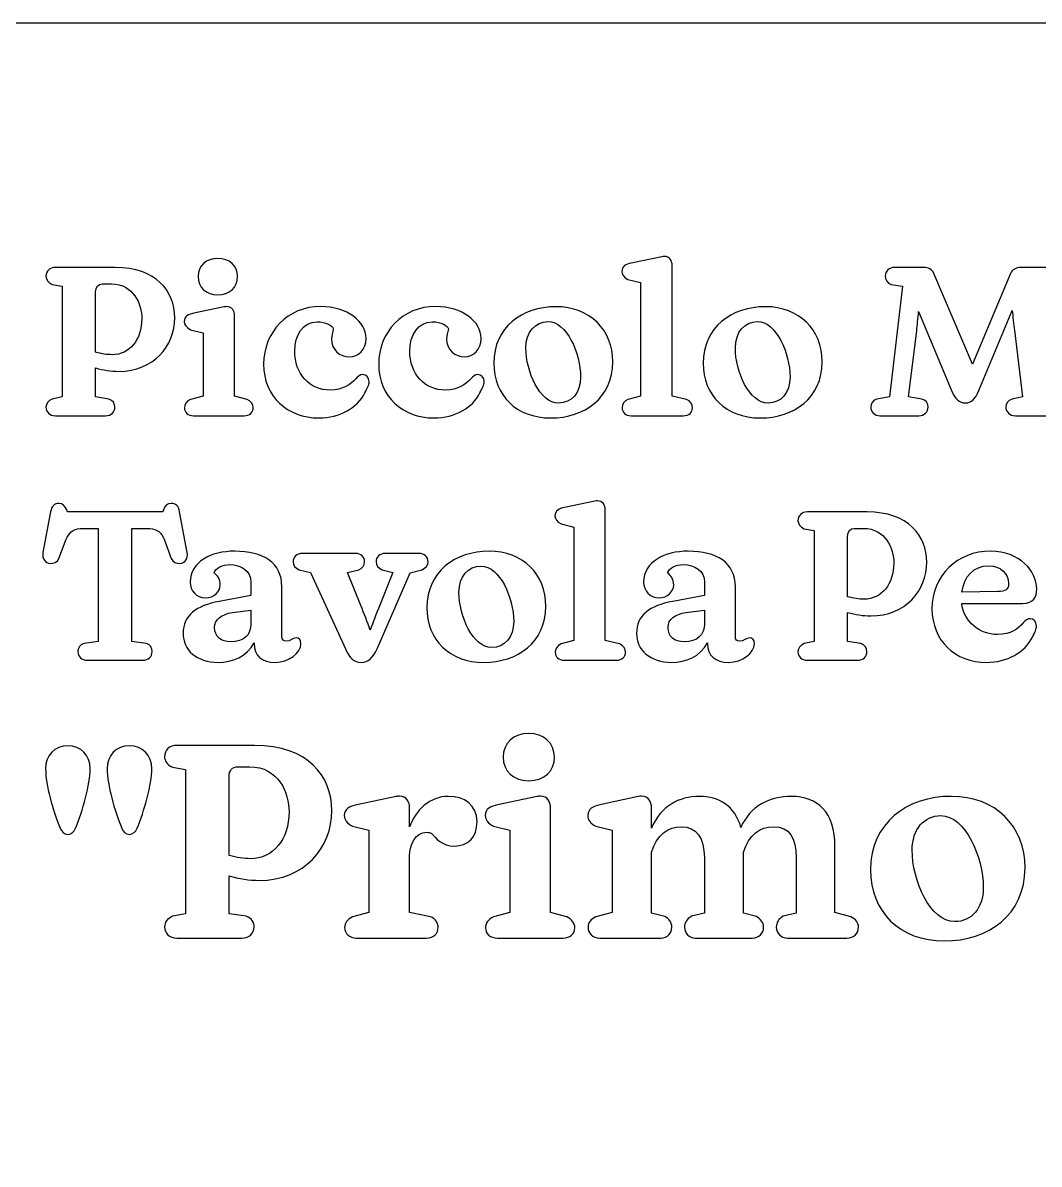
# Model space of a CAD drawing. Header units: millimetres. Extents: x -1273 to 1228, y -1403 to 598.
# Drawn here: x -804 to -359, y 98 to 598 of the extents above; entities that cross this region are included whole.
import ezdxf

# ---------------------------------------------------------------- set-up
doc = ezdxf.new("R2010")
doc.units = ezdxf.units.MM
doc.layers.get('0').update_dxf_attribs({"linetype": 'CONTINUOUS'})

msp = doc.modelspace()

# ---------------------------------------------------------------- linework, layer by layer
for p, q in [((-524.564644, 495.04187), (-537.92415, 492.28126)), ((-763.96816, 490.321664), (-790.15222, 490.321664)), ((-520.021932, 433.945727), (-520.021932, 491.211458)), ((-409.584414, 490.321664), (-422.589018, 490.321664)), ((-354.63309, 490.321664), (-367.5464, 490.321664)), ((-539.348812, 485.066618), (-533.82759, 483.730671)), ((-388.475355, 447.928796), (-405.399139, 487.738486)), ((-371.82039, 487.649771), (-388.475355, 447.928796)), ((-791.57688, 482.929593), (-787.21418, 482.128549)), ((-787.21418, 482.128549), (-787.21418, 433.588225)), ((-769.57809, 483.107023), (-765.57025, 483.107023)), ((-533.82759, 483.730671), (-533.82759, 433.945727)), ((-419.113466, 482.128549), (-424.814729, 433.588225)), ((-424.013665, 482.929593), (-419.113466, 482.128549)), ((-772.51874, 453.181261), (-772.51874, 479.634081)), ((-716.22888, 473.043052), (-729.49965, 470.282438)), ((-412.078846, 471.083489), (-397.649596, 436.437549)), ((-385.714777, 436.437549), (-371.01933, 471.440961)), ((-711.68613, 433.945695), (-711.68613, 469.21267)), ((-730.92431, 463.067798), (-725.40309, 461.731851)), ((-725.40309, 461.731851), (-725.40309, 433.945695)), ((-416.441553, 433.588225), (-412.87991, 462.532897)), ((-370.12955, 462.801654), (-366.56791, 433.588225)), ((-772.51874, 433.588225), (-772.51874, 446.324088)), ((-787.21418, 433.588225), (-791.57688, 432.698461)), ((-766.72877, 432.698461), (-772.51874, 433.588225)), ((-725.40309, 433.945695), (-730.92431, 432.521028)), ((-706.16491, 432.521028), (-711.68613, 433.945695)), ((-533.82759, 433.945727), (-539.348812, 432.52106)), ((-513.788377, 432.52106), (-520.021932, 433.945727)), ((-424.814729, 433.588225), (-430.335936, 432.698461)), ((-410.6542, 432.698461), (-416.441553, 433.588225)), ((-366.56791, 433.588225), (-371.10804, 432.698461)), ((-790.15222, 425.395105), (-768.15343, 425.395105)), ((-729.58836, 425.395103), (-707.50086, 425.395103)), ((-538.012866, 425.395135), (-515.124308, 425.395135)), ((-428.911289, 425.395105), (-411.990131, 425.395105)), ((-369.6834, 425.395105), (-349.28931, 425.395105)), ((-553.866814, 387.939641), (-567.226294, 385.179027)), ((-792.2005, 383.308178), (-795.58473, 365.40595)), ((-784.89714, 383.219463), (-785.16329, 384.197942)), ((-743.03656, 383.219463), (-784.89714, 383.219463)), ((-742.77041, 384.197942), (-743.03656, 383.219463)), ((-732.34898, 365.40595), (-735.7332, 383.308178)), ((-549.324066, 326.84088), (-549.324066, 384.109227)), ((-434.612552, 383.219463), (-460.796616, 383.219463)), ((-779.2872, 375.916107), (-771.36023, 375.916107)), ((-771.36023, 375.916107), (-771.36023, 326.486019)), ((-756.6648, 326.486019), (-756.6648, 375.916107)), ((-756.6648, 375.916107), (-748.73782, 375.916107)), ((-568.650956, 377.964387), (-563.129734, 376.628435)), ((-563.129734, 376.628435), (-563.129734, 326.84088)), ((-462.221263, 375.827391), (-457.855982, 375.026342)), ((-457.855982, 375.026342), (-457.855982, 326.486019)), ((-440.222475, 376.004822), (-436.21463, 376.004822)), ((-788.55012, 362.822767), (-785.43204, 371.284644)), ((-742.50427, 371.284644), (-739.38619, 362.822767)), ((-443.160534, 346.07906), (-443.160534, 372.531875)), ((-658.69439, 365.051093), (-681.94041, 365.051093)), ((-630.90562, 365.051093), (-645.69238, 365.051093)), ((-683.36508, 357.925168), (-678.37875, 356.677932)), ((-678.37875, 356.677932), (-662.97099, 323.013082)), ((-662.16734, 356.677932), (-657.26973, 357.925168)), ((-656.37996, 342.248646), (-662.16734, 356.677932)), ((-649.25404, 323.279228), (-634.73604, 356.589217)), ((-642.30815, 356.677932), (-648.09552, 342.339972)), ((-647.02833, 357.925168), (-642.30815, 356.677932)), ((-634.73604, 356.589217), (-629.661, 357.925168)), ((-704.4741, 352.403941), (-704.4741, 346.613963)), ((-690.93458, 328.80045), (-690.93458, 350.444372)), ((-505.861403, 352.403941), (-505.861403, 346.613963)), ((-492.324456, 328.80045), (-492.324456, 350.444372)), ((-704.4741, 346.613963), (-718.36588, 344.030785)), ((-505.861403, 346.613963), (-519.755786, 344.030785)), ((-377.432941, 348.307381), (-393.088555, 348.059503)), ((-712.5785, 339.133171), (-704.4741, 340.200361)), ((-704.4741, 340.200361), (-704.4741, 334.055526)), ((-513.965807, 339.133171), (-505.861403, 340.200361)), ((-505.861403, 340.200361), (-505.861403, 334.055526)), ((-393.174695, 343.057521), (-366.38785, 343.141021)), ((-443.160534, 326.486019), (-443.160534, 339.221886)), ((-771.36023, 326.486019), (-777.59378, 325.596259)), ((-750.42863, 325.596259), (-756.6648, 326.486019)), ((-703.13815, 325.951126), (-703.13815, 325.593654)), ((-563.129734, 326.84088), (-568.650956, 325.416218)), ((-543.090511, 325.416218), (-549.324066, 326.84088)), ((-504.525421, 325.951126), (-504.525421, 325.593654)), ((-457.855982, 326.486019), (-462.221263, 325.596259)), ((-437.373181, 325.596259), (-443.160534, 326.486019)), ((-776.08041, 318.292899), (-751.85591, 318.292899)), ((-567.31501, 318.292899), (-544.426457, 318.292899)), ((-460.796616, 318.292899), (-438.797828, 318.292899)), ((-702.95811, 280.98479), (-736.9987, 280.98479)), ((-738.85128, 271.37483), (-733.17872, 270.33373)), ((-733.17872, 270.33373), (-733.17872, 207.23105)), ((-710.25364, 271.60706), (-705.04292, 271.60706)), ((-714.07362, 232.70278), (-714.07362, 267.0904)), ((-640.89914, 258.52416), (-658.15166, 254.9338)), ((-579.18721, 258.52416), (-596.43972, 254.9338)), ((-534.842596, 258.52416), (-551.630666, 254.9338)), ((-634.99436, 245.20903), (-634.99436, 253.54566)), ((-573.28242, 207.6955), (-573.28242, 253.54566)), ((-529.052617, 244.74458), (-529.052617, 253.54566)), ((-660.00425, 245.55607), (-652.82613, 243.81829)), ((-598.29231, 245.55607), (-591.11419, 243.81829)), ((-553.483247, 245.55607), (-546.305138, 243.81829)), ((-652.82613, 243.81829), (-652.82613, 207.6955)), ((-591.11419, 243.81829), (-591.11419, 207.6955)), ((-546.305138, 243.81829), (-546.305138, 207.6955)), ((-448.700019, 207.6955), (-448.700019, 236.7576)), ((-634.99436, 207.6955), (-634.99436, 232.58797)), ((-529.052617, 207.46328), (-529.052617, 234.20833)), ((-505.897909, 231.77649), (-505.897909, 207.46328)), ((-488.760188, 207.46328), (-488.760188, 234.20833)), ((-465.720345, 231.77649), (-465.720345, 207.46328)), ((-714.07362, 207.23105), (-714.07362, 223.7895)), ((-733.17872, 207.23105), (-738.85128, 206.07514)), ((-706.54847, 206.07514), (-714.07362, 207.23105)), ((-652.82613, 207.6955), (-660.00425, 205.84292)), ((-625.84885, 205.84292), (-634.99436, 207.6955)), ((-591.11419, 207.6955), (-598.29231, 205.84292)), ((-566.104305, 205.84292), (-573.28242, 207.6955)), ((-546.305138, 207.6955), (-553.483247, 205.84292)), ((-523.147824, 205.95773), (-529.052617, 207.46328)), ((-505.897909, 207.46328), (-511.570492, 206.07514)), ((-483.087655, 205.95773), (-488.760188, 207.46328)), ((-465.720345, 207.46328), (-471.392878, 206.07514)), ((-441.754166, 205.84292), (-448.700019, 207.6955)), ((-736.9987, 196.58), (-708.40106, 196.58)), ((-658.26647, 196.58), (-627.58402, 196.58)), ((-596.55453, 196.58), (-567.842081, 196.58)), ((-551.748081, 196.58), (-525.000395, 196.58)), ((-509.717921, 196.58), (-484.940226, 196.58)), ((-469.425487, 196.58), (-443.489291, 196.58))]:
    msp.add_line(p, q)
msp.add_lwpolyline([(1227.5, -1402.5), (-1272.5, -1402.5), (-1272.5, 597.5), (1227.5, 597.5)], close=True)
for points in [[(-523.450527, 495.17756), (-523.793876, 495.17456), (-524.163885, 495.13096), (-524.564644, 495.04187)], [(-520.021932, 491.211458), (-520.021932, 493.23765), (-521.04683, 495.19704), (-523.450527, 495.17756)], [(-790.15222, 490.321664), (-792.64599, 490.321664), (-794.24878, 488.628771), (-794.24878, 486.49125)], [(-737.87281, 468.322876), (-737.87281, 479.901101), (-745.97737, 490.321664), (-763.96816, 490.321664)], [(-718.98949, 494.32951), (-724.15516, 494.32951), (-727.6288, 491.033826), (-727.6288, 486.402535)], [(-710.35019, 486.402535), (-710.35019, 491.033826), (-713.91289, 494.32951), (-718.98949, 494.32951)], [(-537.92415, 492.28126), (-540.239798, 491.835965), (-542.02071, 490.857465), (-542.02071, 488.630886)], [(-422.589018, 490.321664), (-425.082744, 490.321664), (-426.685578, 488.628422), (-426.685578, 486.579965)], [(-405.399139, 487.738486), (-406.111639, 489.519752), (-407.981277, 490.321664), (-409.584414, 490.321664)], [(-367.5464, 490.321664), (-369.23861, 490.321664), (-371.10789, 489.431036), (-371.82039, 487.649771)], [(-794.24878, 486.49125), (-794.24878, 485.155298), (-793.44721, 483.820225), (-791.57688, 482.929593)], [(-727.6288, 486.402535), (-727.6288, 481.593116), (-724.15516, 478.386845), (-718.98949, 478.386845)], [(-718.98949, 478.386845), (-713.82382, 478.386845), (-710.35019, 481.593116), (-710.35019, 486.402535)], [(-542.02071, 488.630886), (-542.02071, 487.383998), (-541.219141, 485.957251), (-539.348812, 485.066618)], [(-426.685578, 486.579965), (-426.685578, 485.065886), (-425.883959, 483.46397), (-424.013665, 482.929593)], [(-772.51874, 479.634081), (-772.51874, 481.860661), (-771.44842, 483.107023), (-769.57809, 483.107023)], [(-765.57025, 483.107023), (-755.86235, 483.107023), (-752.29948, 474.289245), (-752.29948, 467.876693)], [(-729.49965, 470.282438), (-731.90435, 469.837145), (-733.68492, 468.85865), (-733.68492, 466.632066)], [(-715.08863, 473.178735), (-715.4381, 473.175935), (-715.81696, 473.132115), (-716.22888, 473.043052)], [(-711.68613, 469.21267), (-711.68613, 471.238865), (-712.64235, 473.198247), (-715.08863, 473.178767)], [(-674.01344, 473.220485), (-688.26356, 473.220485), (-698.95027, 462.178919), (-698.95027, 447.928796)], [(-654.06293, 459.239996), (-654.06293, 466.543186), (-662.25709, 473.220485), (-674.01344, 473.220485)], [(-623.60488, 473.220485), (-637.85501, 473.220485), (-648.5417, 462.178919), (-648.5417, 447.928796)], [(-603.65437, 459.239996), (-603.65437, 466.543186), (-611.84853, 473.220485), (-623.60488, 473.220485)], [(-570.879277, 473.131765), (-585.75285, 473.131765), (-598.13054, 464.136566), (-598.13054, 448.372364)], [(-546.028555, 448.995982), (-546.028555, 463.067978), (-556.005713, 473.131765), (-570.879277, 473.131765)], [(-479.142421, 473.131765), (-494.016006, 473.131765), (-506.39627, 464.136566), (-506.39627, 448.372364)], [(-454.294289, 448.995982), (-454.294289, 463.067978), (-464.268887, 473.131765), (-479.142421, 473.131765)], [(-412.87991, 462.532897), (-412.612805, 465.026668), (-412.346002, 467.966277), (-412.078846, 471.083489)], [(-371.01933, 471.440961), (-370.84109, 469.036249), (-370.39676, 465.206366), (-370.12955, 462.801654)], [(-752.29948, 467.876693), (-752.29948, 458.703175), (-757.64466, 452.114071), (-765.3041, 452.114071)], [(-762.36345, 444.81071), (-747.13363, 444.81071), (-737.87281, 455.854018), (-737.87281, 468.322876)], [(-733.68492, 466.632066), (-733.68492, 465.385178), (-732.79464, 463.958431), (-730.92431, 463.067798)], [(-685.32464, 453.804879), (-685.32464, 460.662755), (-681.67218, 466.540742), (-675.52682, 466.540742)], [(-675.52682, 466.540742), (-671.60803, 466.540742), (-668.75975, 464.850282), (-668.4035, 463.425272)], [(-634.91347, 453.804879), (-634.91347, 460.662755), (-631.26362, 466.540742), (-625.11825, 466.540742)], [(-625.11825, 466.540742), (-621.19947, 466.540742), (-618.34858, 464.850282), (-617.99233, 463.425272)], [(-584.05872, 455.052101), (-584.05872, 462.088099), (-579.96286, 466.632059), (-574.44093, 466.632059)], [(-574.44093, 466.632059), (-566.158054, 466.632059), (-560.100369, 452.73664), (-560.100369, 442.316234)], [(-492.324456, 455.052101), (-492.324456, 462.088099), (-488.228603, 466.632059), (-482.706689, 466.632059)], [(-482.706689, 466.632059), (-474.423793, 466.632059), (-468.366103, 452.73664), (-468.366103, 442.316234)], [(-668.4035, 463.425272), (-668.6707, 462.000256), (-669.20455, 460.306843), (-669.20455, 459.059955)], [(-617.99233, 463.425272), (-618.25954, 462.000256), (-618.79337, 460.306843), (-618.79337, 459.059955)], [(-669.20455, 459.059955), (-669.20455, 454.072414), (-665.4632, 451.224307), (-661.36629, 451.224307)], [(-661.36629, 451.224307), (-657.35844, 451.224307), (-654.06293, 454.430583), (-654.06293, 459.239996)], [(-618.79337, 459.059955), (-618.79337, 454.072414), (-615.05463, 451.224307), (-610.95772, 451.224307)], [(-610.95772, 451.224307), (-606.94987, 451.224307), (-603.65437, 454.430583), (-603.65437, 459.239996)], [(-569.720762, 430.916318), (-578.00364, 430.916318), (-584.05872, 444.720759), (-584.05872, 455.052101)], [(-477.983921, 430.916318), (-486.266816, 430.916318), (-492.324456, 444.720759), (-492.324456, 455.052101)], [(-765.3041, 452.114071), (-767.61975, 452.114071), (-769.75778, 452.468776), (-772.51874, 453.181261)], [(-669.73945, 436.61759), (-678.8239, 436.61759), (-685.32464, 443.562606), (-685.32464, 453.804879)], [(-619.32828, 436.61759), (-628.41273, 436.61759), (-634.91347, 443.562606), (-634.91347, 453.804879)], [(-772.51874, 446.324088), (-769.13434, 445.344391), (-765.74786, 444.81071), (-762.36345, 444.81071)], [(-698.95027, 447.928796), (-698.95027, 433.767736), (-688.44151, 424.414015), (-674.72577, 424.414015)], [(-648.5417, 447.928796), (-648.5417, 433.767736), (-638.03295, 424.414015), (-624.31721, 424.414015)], [(-598.13054, 448.372364), (-598.13054, 434.300368), (-588.2454, 424.414011), (-573.1937, 424.414011)], [(-573.1937, 424.414011), (-558.498261, 424.414011), (-546.028555, 433.142715), (-546.028555, 448.995982)], [(-506.39627, 448.372364), (-506.39627, 434.300368), (-496.511145, 424.414011), (-481.459473, 424.414011)], [(-481.459473, 424.414011), (-466.764026, 424.414011), (-454.294289, 433.142715), (-454.294289, 448.995982)], [(-658.60567, 441.515199), (-660.74319, 439.110492), (-664.21752, 436.61759), (-669.73945, 436.61759)], [(-655.48759, 443.386048), (-656.64542, 443.386048), (-657.71504, 442.673023), (-658.60567, 441.515199)], [(-652.72698, 440.179247), (-652.72698, 442.316768), (-654.06258, 443.386048), (-655.48759, 443.386048)], [(-654.59783, 435.370359), (-653.52907, 437.418816), (-652.72698, 438.932365), (-652.72698, 440.179247)], [(-608.19451, 441.515199), (-610.33202, 439.110492), (-613.80635, 436.61759), (-619.32828, 436.61759)], [(-605.07903, 443.386048), (-606.23685, 443.386048), (-607.30387, 442.673023), (-608.19451, 441.515199)], [(-602.31842, 440.179247), (-602.31842, 442.316768), (-603.65402, 443.386048), (-605.07903, 443.386048)], [(-604.18666, 435.370359), (-603.1179, 437.418816), (-602.31842, 438.932365), (-602.31842, 440.179247)], [(-560.100369, 442.316234), (-560.100369, 435.3693), (-564.109774, 430.916318), (-569.720762, 430.916318)], [(-468.366103, 442.316234), (-468.366103, 435.3693), (-472.372938, 430.916318), (-477.983921, 430.916318)], [(-674.72577, 424.414015), (-665.55225, 424.414015), (-657.71504, 428.957802), (-654.59783, 435.370359)], [(-624.31721, 424.414015), (-615.14369, 424.414015), (-607.30388, 428.957802), (-604.18666, 435.370359)], [(-397.649596, 436.437549), (-396.135527, 432.785954), (-394.265738, 431.005042), (-391.504756, 431.005042)], [(-391.504756, 431.005042), (-388.921911, 431.005042), (-387.228846, 432.607827), (-385.714777, 436.437549)], [(-791.57688, 432.698461), (-793.35815, 431.807828), (-794.24878, 430.648267), (-794.24878, 429.134193)], [(-764.05687, 429.134193), (-764.05687, 430.559203), (-764.85844, 432.164078), (-766.72877, 432.698461)], [(-730.92431, 432.521028), (-732.61651, 431.808523), (-733.59621, 430.382119), (-733.59621, 428.868045)], [(-703.49301, 428.868045), (-703.49301, 430.382119), (-704.56177, 431.808523), (-706.16491, 432.521028)], [(-539.348812, 432.52106), (-541.041014, 431.808555), (-541.931995, 430.382151), (-541.931995, 428.868077)], [(-511.116463, 428.868077), (-511.116463, 430.293092), (-512.007152, 431.808555), (-513.788377, 432.52106)], [(-430.335936, 432.698461), (-432.295349, 432.253167), (-433.007849, 430.381076), (-433.007849, 429.134193)], [(-407.893571, 429.134193), (-407.893571, 430.737331), (-408.961993, 432.431269), (-410.6542, 432.698461)], [(-371.10804, 432.698461), (-373.156527, 432.075019), (-373.871249, 430.381076), (-373.871249, 429.134193)], [(-794.24878, 429.134193), (-794.24878, 426.996672), (-792.64599, 425.395105), (-790.15222, 425.395105)], [(-768.15343, 425.395105), (-765.65966, 425.395105), (-764.05687, 426.996672), (-764.05687, 429.134193)], [(-733.59621, 428.868045), (-733.59621, 426.819588), (-732.08214, 425.395103), (-729.58836, 425.395103)], [(-707.50086, 425.395103), (-705.00709, 425.395103), (-703.49301, 426.819588), (-703.49301, 428.868045)], [(-541.931995, 428.868077), (-541.931995, 426.81962), (-540.417577, 425.395135), (-538.012866, 425.395135)], [(-515.124308, 425.395135), (-512.630532, 425.395135), (-511.116463, 426.81962), (-511.116463, 428.868077)], [(-433.007849, 429.134193), (-433.007849, 426.996672), (-431.405065, 425.395105), (-428.911289, 425.395105)], [(-411.990131, 425.395105), (-409.496355, 425.395105), (-407.893571, 426.996672), (-407.893571, 429.134193)], [(-373.871249, 429.134193), (-373.871249, 426.996672), (-372.177174, 425.395105), (-369.6834, 425.395105)], [(-788.55012, 386.958551), (-790.59858, 386.958551), (-791.84425, 385.801949), (-792.2005, 383.308178)], [(-785.16329, 384.197942), (-785.96485, 385.712016), (-787.03605, 386.958551), (-788.55012, 386.958551)], [(-739.4749, 386.958551), (-740.98898, 386.958551), (-742.23603, 386.068271), (-742.77041, 384.197942)], [(-735.7332, 383.308178), (-736.1785, 385.891012), (-737.33738, 386.958551), (-739.4749, 386.958551)], [(-567.226294, 385.179027), (-569.541937, 384.733683), (-571.322854, 383.752623), (-571.322854, 381.526044)], [(-552.75265, 388.075319), (-553.096035, 388.072539), (-553.466029, 388.028699), (-553.866814, 387.939641)], [(-549.324066, 384.109227), (-549.324066, 386.135411), (-550.348989, 388.094804), (-552.75265, 388.075319)], [(-571.322854, 381.526044), (-571.322854, 380.279156), (-570.521285, 378.855019), (-568.650956, 377.964387)], [(-460.796616, 383.219463), (-463.290392, 383.219463), (-464.893176, 381.526569), (-464.893176, 379.389049)], [(-408.514579, 361.220674), (-408.514579, 372.798905), (-416.62176, 383.219463), (-434.612552, 383.219463)], [(-785.43204, 371.284644), (-784.27422, 373.778414), (-782.58255, 375.916107), (-779.2872, 375.916107)], [(-748.73782, 375.916107), (-745.53155, 375.916107), (-743.57303, 373.956542), (-742.50427, 371.284644)], [(-464.893176, 379.389049), (-464.893176, 378.053102), (-464.091607, 376.718024), (-462.221263, 375.827391)], [(-443.160534, 372.531875), (-443.160534, 374.758454), (-442.092819, 376.004822), (-440.222475, 376.004822)], [(-436.21463, 376.004822), (-426.506734, 376.004822), (-422.94388, 367.187044), (-422.94388, 360.774487)], [(-795.58473, 365.40595), (-796.03002, 362.734052), (-794.51579, 360.685772), (-792.28922, 360.685772)], [(-735.64449, 360.685772), (-733.32884, 360.685772), (-731.99272, 362.912179), (-732.34898, 365.40595)], [(-711.59742, 366.029573), (-721.92876, 366.029573), (-731.10174, 361.398984), (-731.10174, 352.492657)], [(-690.93458, 350.444372), (-690.93458, 361.042905), (-699.12856, 366.029568), (-711.59742, 366.029568)], [(-681.94041, 365.051093), (-684.43418, 365.051093), (-686.03697, 363.446915), (-686.03697, 361.309395)], [(-654.68654, 361.309395), (-654.68654, 363.446915), (-656.20062, 365.051093), (-658.69439, 365.051093)], [(-645.69238, 365.051093), (-648.18615, 365.051093), (-649.70022, 363.446915), (-649.70022, 361.309395)], [(-626.89778, 361.39811), (-626.89778, 363.535631), (-628.50091, 365.051093), (-630.90562, 365.051093)], [(-600.17882, 366.029573), (-615.05238, 366.029573), (-627.43268, 357.034369), (-627.43268, 341.270171)], [(-575.3307, 341.893789), (-575.3307, 355.965785), (-585.30525, 366.029573), (-600.17882, 366.029573)], [(-512.987313, 366.029573), (-523.31864, 366.029573), (-532.491638, 361.398984), (-532.491638, 352.492657)], [(-492.324456, 350.444372), (-492.324456, 361.042905), (-500.518434, 366.029568), (-512.987313, 366.029568)], [(-380.551007, 366.029573), (-394.979248, 366.029573), (-406.200152, 355.430711), (-406.200152, 340.735269)], [(-360.33173, 349.463291), (-360.33173, 357.300858), (-367.81492, 366.029573), (-380.551007, 366.029573)], [(-792.28922, 360.685772), (-790.95326, 360.685772), (-789.26263, 361.13054), (-788.55012, 362.822767)], [(-739.38619, 362.822767), (-738.67368, 361.219624), (-737.24763, 360.685772), (-735.64449, 360.685772)], [(-720.59419, 356.500501), (-719.97075, 358.727081), (-716.9407, 360.150879), (-713.73441, 360.150879)], [(-713.73441, 360.150879), (-708.74687, 360.150879), (-704.4741, 357.480551), (-704.4741, 352.403941)], [(-686.03697, 361.309395), (-686.03697, 359.973448), (-685.14634, 358.637673), (-683.36508, 357.925168)], [(-657.26973, 357.925168), (-655.66659, 358.54861), (-654.68654, 359.884384), (-654.68654, 361.309395)], [(-649.70022, 361.309395), (-649.70022, 359.973448), (-648.80959, 358.637673), (-647.02833, 357.925168)], [(-629.661, 357.925168), (-627.87974, 358.637673), (-626.89778, 359.9731), (-626.89778, 361.39811)], [(-521.981497, 356.500501), (-521.358066, 358.727081), (-518.330584, 360.150879), (-515.124308, 360.150879)], [(-515.124308, 360.150879), (-510.136757, 360.150879), (-505.861403, 357.480551), (-505.861403, 352.403941)], [(-422.94388, 360.774487), (-422.94388, 351.600969), (-428.289019, 345.011865), (-435.948484, 345.011865)], [(-433.007849, 337.708509), (-417.778039, 337.708509), (-408.514579, 348.751816), (-408.514579, 361.220674)], [(-717.9223, 351.15671), (-717.9223, 354.006736), (-719.25824, 355.342677), (-720.59419, 356.500501)], [(-613.36087, 347.949909), (-613.36087, 354.985907), (-609.26501, 359.527256), (-603.74308, 359.527256)], [(-603.74308, 359.527256), (-595.4602, 359.527256), (-589.40251, 345.634448), (-589.40251, 335.214042)], [(-519.309584, 351.15671), (-519.309584, 354.006736), (-520.645565, 355.342677), (-521.981497, 356.500501)], [(-393.088555, 348.059503), (-392.165299, 355.04825), (-388.053692, 359.615976), (-381.352071, 359.615976)], [(-381.352071, 359.615976), (-376.008244, 359.615976), (-372.624033, 355.965255), (-372.624033, 352.046474)], [(-731.10174, 352.492657), (-731.10174, 348.841062), (-728.42985, 345.635488), (-724.422, 345.635488)], [(-724.422, 345.635488), (-720.68134, 345.635488), (-717.9223, 348.306684), (-717.9223, 351.15671)], [(-532.491638, 352.492657), (-532.491638, 348.841062), (-529.81972, 345.635488), (-525.811911, 345.635488)], [(-525.811911, 345.635488), (-522.071222, 345.635488), (-519.309584, 348.306684), (-519.309584, 351.15671)], [(-372.624033, 352.046474), (-372.624033, 349.196449), (-373.959459, 348.485509), (-377.432941, 348.307381)], [(-599.02291, 323.814126), (-607.30579, 323.814126), (-613.36087, 337.618572), (-613.36087, 347.949909)], [(-435.948484, 345.011865), (-438.264122, 345.011865), (-440.399552, 345.366529), (-443.160534, 346.07906)], [(-366.38785, 343.141021), (-361.75658, 343.230091), (-360.33173, 345.900761), (-360.33173, 349.463291)], [(-718.36588, 344.030785), (-728.34096, 342.160456), (-734.21983, 337.974317), (-734.21983, 330.047686)], [(-652.2808, 331.383633), (-653.34956, 334.8571), (-654.95495, 338.686115), (-656.37996, 342.248646)], [(-648.09552, 342.339972), (-649.52053, 338.777436), (-651.03391, 334.8571), (-652.2808, 331.383633)], [(-627.43268, 341.270171), (-627.43268, 327.19817), (-617.54754, 317.311818), (-602.49585, 317.311818)], [(-602.49585, 317.311818), (-587.80041, 317.311818), (-575.3307, 326.040528), (-575.3307, 341.893789)], [(-519.755786, 344.030785), (-529.730863, 342.160456), (-535.609724, 337.974317), (-535.609724, 330.047686)], [(-406.200152, 340.735269), (-406.200152, 326.930464), (-396.046256, 317.311818), (-382.330515, 317.311818)], [(-377.521657, 329.512783), (-385.374154, 329.512783), (-392.229222, 335.192623), (-393.174695, 343.057521)], [(-720.41416, 332.630859), (-720.41416, 336.282453), (-717.29886, 338.50973), (-712.5785, 339.133171)], [(-589.40251, 335.214042), (-589.40251, 328.267107), (-593.41192, 323.814126), (-599.02291, 323.814126)], [(-521.804066, 332.630859), (-521.804066, 336.282453), (-518.686152, 338.50973), (-513.965807, 339.133171)], [(-443.160534, 339.221886), (-439.776121, 338.24219), (-436.392263, 337.708509), (-433.007849, 337.708509)], [(-363.1837, 336.461278), (-364.25247, 336.461278), (-365.23041, 335.748253), (-366.29914, 334.590428)], [(-360.42307, 333.254482), (-360.42307, 335.302934), (-361.7587, 336.461278), (-363.1837, 336.461278)], [(-734.21983, 330.047686), (-734.21983, 322.833561), (-728.34183, 317.311818), (-718.81206, 317.311818)], [(-713.37955, 326.308588), (-717.47646, 326.308588), (-720.41416, 328.53395), (-720.41416, 332.630859)], [(-704.4741, 334.055526), (-704.4741, 329.513298), (-707.59044, 326.308588), (-713.37955, 326.308588)], [(-535.609724, 330.047686), (-535.609724, 322.833561), (-529.731732, 317.311818), (-520.201938, 317.311818)], [(-514.769447, 326.308588), (-518.86636, 326.308588), (-521.804066, 328.53395), (-521.804066, 332.630859)], [(-505.861403, 334.055526), (-505.861403, 329.513298), (-508.980326, 326.308588), (-514.769447, 326.308588)], [(-366.29914, 334.590428), (-368.43669, 332.185722), (-371.64352, 329.512783), (-377.521657, 329.512783)], [(-362.20258, 328.356873), (-361.13385, 330.494393), (-360.42307, 332.096658), (-360.42307, 333.254482)], [(-777.59378, 325.596259), (-779.37505, 325.240035), (-780.26568, 323.546066), (-780.26568, 322.031992)], [(-747.75674, 322.031992), (-747.75674, 323.546066), (-748.55831, 325.240009), (-750.42863, 325.596259)], [(-718.81206, 317.311818), (-712.66669, 317.311818), (-706.25537, 319.894825), (-703.13815, 325.951126)], [(-703.13815, 325.593654), (-703.13815, 320.427985), (-699.75341, 317.311818), (-693.87523, 317.311818)], [(-693.87523, 317.311818), (-687.90799, 317.311818), (-682.65309, 321.497442), (-682.56403, 325.416223)], [(-688.97501, 326.574739), (-690.2219, 326.574739), (-690.93458, 327.286371), (-690.93458, 328.80045)], [(-684.70102, 328.088121), (-686.39322, 328.088121), (-687.10468, 326.574739), (-688.97501, 326.574739)], [(-682.56403, 325.416223), (-682.56403, 327.108425), (-683.36507, 328.088121), (-684.70102, 328.088121)], [(-568.650956, 325.416218), (-570.343158, 324.703713), (-571.234139, 323.279925), (-571.234139, 321.765846)], [(-540.418613, 321.765846), (-540.418613, 323.190861), (-541.309245, 324.703713), (-543.090511, 325.416218)], [(-520.201938, 317.311818), (-514.056542, 317.311818), (-507.642628, 319.894825), (-504.525421, 325.951126)], [(-504.525421, 325.593654), (-504.525421, 320.427985), (-501.140704, 317.311818), (-495.262515, 317.311818)], [(-495.262515, 317.311818), (-489.295308, 317.311818), (-484.040399, 321.497442), (-483.95133, 325.416223)], [(-490.364891, 326.574739), (-491.611804, 326.574739), (-492.324456, 327.286371), (-492.324456, 328.80045)], [(-486.0909, 328.088121), (-487.783107, 328.088121), (-488.494597, 326.574739), (-490.364891, 326.574739)], [(-483.95133, 325.416223), (-483.95133, 327.108425), (-484.754918, 328.088121), (-486.0909, 328.088121)], [(-462.221263, 325.596259), (-464.002538, 324.705627), (-464.893176, 323.546066), (-464.893176, 322.031992)], [(-434.701268, 322.031992), (-434.701268, 323.457007), (-435.502837, 325.061882), (-437.373181, 325.596259)], [(-382.330515, 317.311818), (-373.424137, 317.311818), (-365.31978, 321.855253), (-362.20258, 328.356873)], [(-780.26568, 322.031992), (-780.26568, 319.894476), (-778.57418, 318.292899), (-776.08041, 318.292899)], [(-751.85591, 318.292899), (-749.36214, 318.292899), (-747.75674, 319.894476), (-747.75674, 322.031992)], [(-662.97099, 323.013082), (-661.10066, 319.18336), (-659.58433, 317.311818), (-656.19993, 317.311818)], [(-656.19993, 317.311818), (-652.99365, 317.311818), (-651.21343, 319.093251), (-649.25404, 323.279228)], [(-571.234139, 321.765846), (-571.234139, 319.717394), (-569.719722, 318.292899), (-567.31501, 318.292899)], [(-544.426457, 318.292899), (-541.932687, 318.292899), (-540.418613, 319.717394), (-540.418613, 321.765846)], [(-464.893176, 322.031992), (-464.893176, 319.894476), (-463.290392, 318.292899), (-460.796616, 318.292899)], [(-438.797828, 318.292899), (-436.304052, 318.292899), (-434.701268, 319.894476), (-434.701268, 322.031992)], [(-582.77756, 286.1955), (-589.49295, 286.1955), (-594.00788, 281.91217), (-594.00788, 275.89148)], [(-571.544643, 275.89148), (-571.544643, 281.91217), (-576.17797, 286.1955), (-582.77756, 286.1955)], [(-784.70145, 280.75256), (-790.49057, 280.75256), (-794.42621, 276.81723), (-794.42621, 270.68077)], [(-774.85926, 270.68077), (-774.85926, 276.81723), (-778.91233, 280.75256), (-784.70145, 280.75256)], [(-757.72416, 280.75256), (-763.51328, 280.75256), (-767.44892, 276.81723), (-767.44892, 270.68077)], [(-747.88198, 270.68077), (-747.88198, 276.81723), (-751.93504, 280.75256), (-757.72416, 280.75256)], [(-736.9987, 280.98479), (-740.24061, 280.98479), (-742.32423, 278.78507), (-742.32423, 276.00629)], [(-669.03494, 252.38714), (-669.03494, 267.43886), (-679.57007, 280.98479), (-702.95811, 280.98479)], [(-742.32423, 276.00629), (-742.32423, 274.26956), (-741.28272, 272.53265), (-738.85128, 271.37483)], [(-594.00788, 275.89148), (-594.00788, 269.63923), (-589.49295, 265.47004), (-582.77756, 265.47004)], [(-582.77756, 265.47004), (-576.06218, 265.47004), (-571.544643, 269.63923), (-571.544643, 275.89148)], [(-794.42621, 270.68077), (-794.42621, 263.73382), (-791.18571, 252.27141), (-788.05958, 244.62978)], [(-781.34331, 244.62978), (-778.21718, 252.03985), (-774.85926, 264.08116), (-774.85926, 270.68077)], [(-767.44892, 270.68077), (-767.44892, 263.73382), (-764.20842, 252.27141), (-761.0823, 244.62978)], [(-754.36603, 244.62978), (-751.2399, 252.03985), (-747.88198, 264.08116), (-747.88198, 270.68077)], [(-714.07362, 267.0904), (-714.07362, 269.98496), (-712.68507, 271.60706), (-710.25364, 271.60706)], [(-705.04292, 271.60706), (-692.42264, 271.60706), (-687.7904, 260.14422), (-687.7904, 251.80788)], [(-639.41708, 258.69898), (-639.87138, 258.69498), (-640.36365, 258.63998), (-640.89914, 258.52416)], [(-634.99436, 253.54566), (-634.99436, 256.17971), (-636.2369, 258.7243), (-639.41708, 258.69898)], [(-618.09148, 258.63896), (-625.96469, 258.63896), (-632.56293, 252.6191), (-634.99436, 245.20903)], [(-605.47042, 247.52346), (-605.47042, 254.81774), (-610.91297, 258.63896), (-618.09148, 258.63896)], [(-577.70514, 258.69898), (-578.15945, 258.69498), (-578.65171, 258.63998), (-579.18721, 258.52416)], [(-573.28242, 253.54566), (-573.28242, 256.17971), (-574.52497, 258.7243), (-577.70514, 258.69898)], [(-533.39706, 258.69898), (-533.840289, 258.69498), (-534.321574, 258.63998), (-534.842596, 258.52416)], [(-529.052617, 253.54566), (-529.052617, 256.17971), (-530.294451, 258.7243), (-533.39706, 258.69898)], [(-507.98012, 258.63896), (-517.126943, 258.63896), (-525.000243, 254.23874), (-529.052617, 244.74458)], [(-489.918739, 244.97681), (-492.350157, 254.35518), (-499.643803, 258.63896), (-507.98012, 258.63896)], [(-467.805131, 258.63896), (-477.067683, 258.63896), (-485.982139, 254.35518), (-489.918739, 244.97681)], [(-448.700019, 236.7576), (-448.700019, 251.69352), (-456.34267, 258.63896), (-467.805131, 258.63896)], [(-397.756589, 258.63898), (-417.09225, 258.63898), (-433.18528, 246.94447), (-433.18528, 226.45098)], [(-365.45374, 227.26246), (-365.45374, 245.55609), (-378.420929, 258.63898), (-397.756589, 258.63898)], [(-687.7904, 251.80788), (-687.7904, 239.8823), (-694.7386, 231.31465), (-704.69589, 231.31465)], [(-700.87591, 221.8195), (-681.07712, 221.8195), (-669.03494, 236.17761), (-669.03494, 252.38714)], [(-658.15166, 254.9338), (-661.27778, 254.35488), (-663.592, 253.08208), (-663.592, 250.18753)], [(-663.592, 250.18753), (-663.592, 248.56657), (-662.43567, 246.71389), (-660.00425, 245.55607)], [(-596.43972, 254.9338), (-599.56585, 254.35488), (-601.88006, 253.08208), (-601.88006, 250.18753)], [(-601.88006, 250.18753), (-601.88006, 248.56657), (-600.72374, 246.71389), (-598.29231, 245.55607)], [(-551.630666, 254.9338), (-554.641005, 254.35488), (-556.956194, 253.08208), (-556.956194, 250.18753)], [(-556.956194, 250.18753), (-556.956194, 248.45079), (-555.683116, 246.59811), (-553.483247, 245.55607)], [(-414.891684, 235.13464), (-414.891684, 244.28145), (-409.56654, 250.18755), (-402.388017, 250.18755)], [(-402.388017, 250.18755), (-391.620232, 250.18755), (-383.747386, 232.12534), (-383.747386, 218.5788)], [(-615.3126, 236.8724), (-609.52348, 236.8724), (-605.47042, 240.57651), (-605.47042, 247.52346)], [(-529.052617, 234.20833), (-526.621185, 241.84997), (-521.758825, 245.32384), (-515.969705, 245.32384)], [(-515.969705, 245.32384), (-509.370078, 245.32384), (-505.897909, 240.46017), (-505.897909, 231.77649)], [(-488.760188, 234.20833), (-486.44455, 241.84997), (-481.466441, 245.32384), (-475.677321, 245.32384)], [(-475.677321, 245.32384), (-468.383018, 245.32384), (-465.720345, 240.46017), (-465.720345, 231.77649)], [(-788.05958, 244.62978), (-787.48067, 243.24039), (-786.3224, 241.9657), (-784.70145, 241.9657)], [(-784.70145, 241.9657), (-783.08049, 241.9657), (-781.92222, 243.1246), (-781.34331, 244.62978)], [(-761.0823, 244.62978), (-760.50338, 243.24039), (-759.34512, 241.9657), (-757.72416, 241.9657)], [(-757.72416, 241.9657), (-756.10321, 241.9657), (-754.94494, 243.1246), (-754.36603, 244.62978)], [(-634.99436, 232.58797), (-634.99436, 237.79818), (-632.21629, 242.892), (-627.46921, 242.892)], [(-627.46921, 242.892), (-626.65874, 242.892), (-626.08073, 242.77652), (-625.50182, 242.54496)], [(-625.50182, 242.54496), (-623.41773, 240.22932), (-620.98595, 236.8724), (-615.3126, 236.8724)], [(-396.251003, 203.75813), (-407.018737, 203.75813), (-414.891684, 221.70388), (-414.891684, 235.13464)], [(-704.69589, 231.31465), (-707.70623, 231.31465), (-710.48436, 231.77651), (-714.07362, 232.70278)], [(-433.18528, 226.45098), (-433.18528, 208.15736), (-420.33488, 195.30669), (-400.767661, 195.30669)], [(-400.767661, 195.30669), (-381.663559, 195.30669), (-365.45374, 206.6532), (-365.45374, 227.26246)], [(-714.07362, 223.7895), (-709.67389, 222.51589), (-705.27564, 221.8195), (-700.87591, 221.8195)], [(-383.747386, 218.5788), (-383.747386, 209.54778), (-388.9567, 203.75813), (-396.251003, 203.75813)], [(-738.85128, 206.07514), (-741.16693, 204.91732), (-742.32423, 203.41198), (-742.32423, 201.44368)], [(-703.07553, 201.44368), (-703.07553, 203.2962), (-704.11704, 205.38045), (-706.54847, 206.07514)], [(-660.00425, 205.84292), (-662.20411, 204.80088), (-663.47719, 203.06397), (-663.47719, 201.21145)], [(-622.49071, 201.21145), (-622.49071, 203.17975), (-623.64899, 205.03244), (-625.84885, 205.84292)], [(-598.29231, 205.84292), (-600.49217, 204.91666), (-601.76525, 203.06495), (-601.76525, 201.09665)], [(-562.631363, 201.09665), (-562.631363, 203.06495), (-564.020226, 204.91666), (-566.104305, 205.84292)], [(-553.483247, 205.84292), (-555.567331, 204.91666), (-556.841384, 203.29456), (-556.841384, 201.32626)], [(-520.139327, 201.32626), (-520.139327, 203.41034), (-521.411083, 205.03147), (-523.147824, 205.95773)], [(-511.570492, 206.07514), (-513.654571, 204.91732), (-514.581564, 203.17878), (-514.581564, 201.32626)], [(-479.961763, 201.32626), (-479.961763, 203.29456), (-481.235135, 204.7999), (-483.087655, 205.95773)], [(-471.392878, 206.07514), (-473.361178, 205.0331), (-474.404, 203.29456), (-474.404, 201.32626)], [(-438.396008, 201.32626), (-438.396008, 203.29456), (-439.670086, 204.80088), (-441.754166, 205.84292)], [(-742.32423, 201.44368), (-742.32423, 198.6649), (-740.24061, 196.58), (-736.9987, 196.58)], [(-708.40106, 196.58), (-705.15916, 196.58), (-703.07553, 198.6649), (-703.07553, 201.44368)], [(-663.47719, 201.21145), (-663.47719, 198.54846), (-661.50837, 196.58), (-658.26647, 196.58)], [(-627.58402, 196.58), (-624.45789, 196.58), (-622.49071, 198.54846), (-622.49071, 201.21145)], [(-601.76525, 201.09665), (-601.76525, 198.43366), (-599.79644, 196.58), (-596.55453, 196.58)], [(-567.842081, 196.58), (-564.600178, 196.58), (-562.631363, 198.43366), (-562.631363, 201.09665)], [(-556.841384, 201.32626), (-556.841384, 198.66327), (-554.87421, 196.58), (-551.748081, 196.58)], [(-525.000395, 196.58), (-521.874301, 196.58), (-520.139327, 198.66327), (-520.139327, 201.32626)], [(-514.581564, 201.32626), (-514.581564, 198.66327), (-512.612507, 196.58), (-509.717921, 196.58)], [(-484.940226, 196.58), (-481.929912, 196.58), (-479.961763, 198.66327), (-479.961763, 201.32626)], [(-474.404, 201.32626), (-474.404, 198.66327), (-472.435852, 196.58), (-469.425487, 196.58)], [(-443.489291, 196.58), (-440.363147, 196.58), (-438.396008, 198.66327), (-438.396008, 201.32626)]]:
    msp.add_open_spline(points, degree=3)

doc.saveas('drawing.dxf')
